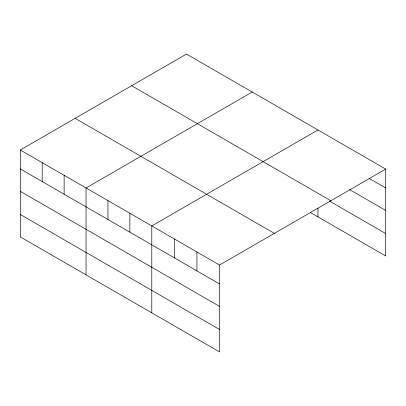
<?xml version="1.0" encoding="UTF-8"?>
<svg xmlns="http://www.w3.org/2000/svg" width="406" height="406" viewBox="0 0 406 406"><rect width="100%" height="100%" fill="white"/><g stroke="black" fill="none" stroke-linecap="round" stroke-linejoin="round"><path stroke-width="0.61" d="M219.519 306.368L219.519 265.032L20.3 150.012L20.3 236.911L219.519 351.931L219.519 306.368L20.3 191.348M310.296 212.455L385.7 255.988L385.7 169.089L186.481 54.069L20.3 150.012M252.222 92.025L86.042 187.968L86.042 274.867M317.964 129.981L151.788 225.924L151.788 312.823M219.519 265.032L385.7 169.089M369.034 178.361L385.7 187.983M349.683 189.627L385.7 210.425M131.64 85.732L330.86 200.752M329.794 201.269L385.7 233.546M75.14 118.349L274.36 233.369M20.3 168.906L219.519 283.926M20.3 214.469L219.519 329.489M317.964 208.156L317.964 216.88M196.94 251.994L196.94 270.888M174.362 238.961L174.362 257.856M129.869 213.272L129.869 232.166M107.955 200.62L107.955 219.514M64.128 175.316L64.128 194.21M42.214 162.664L42.214 181.558"/></g></svg>
